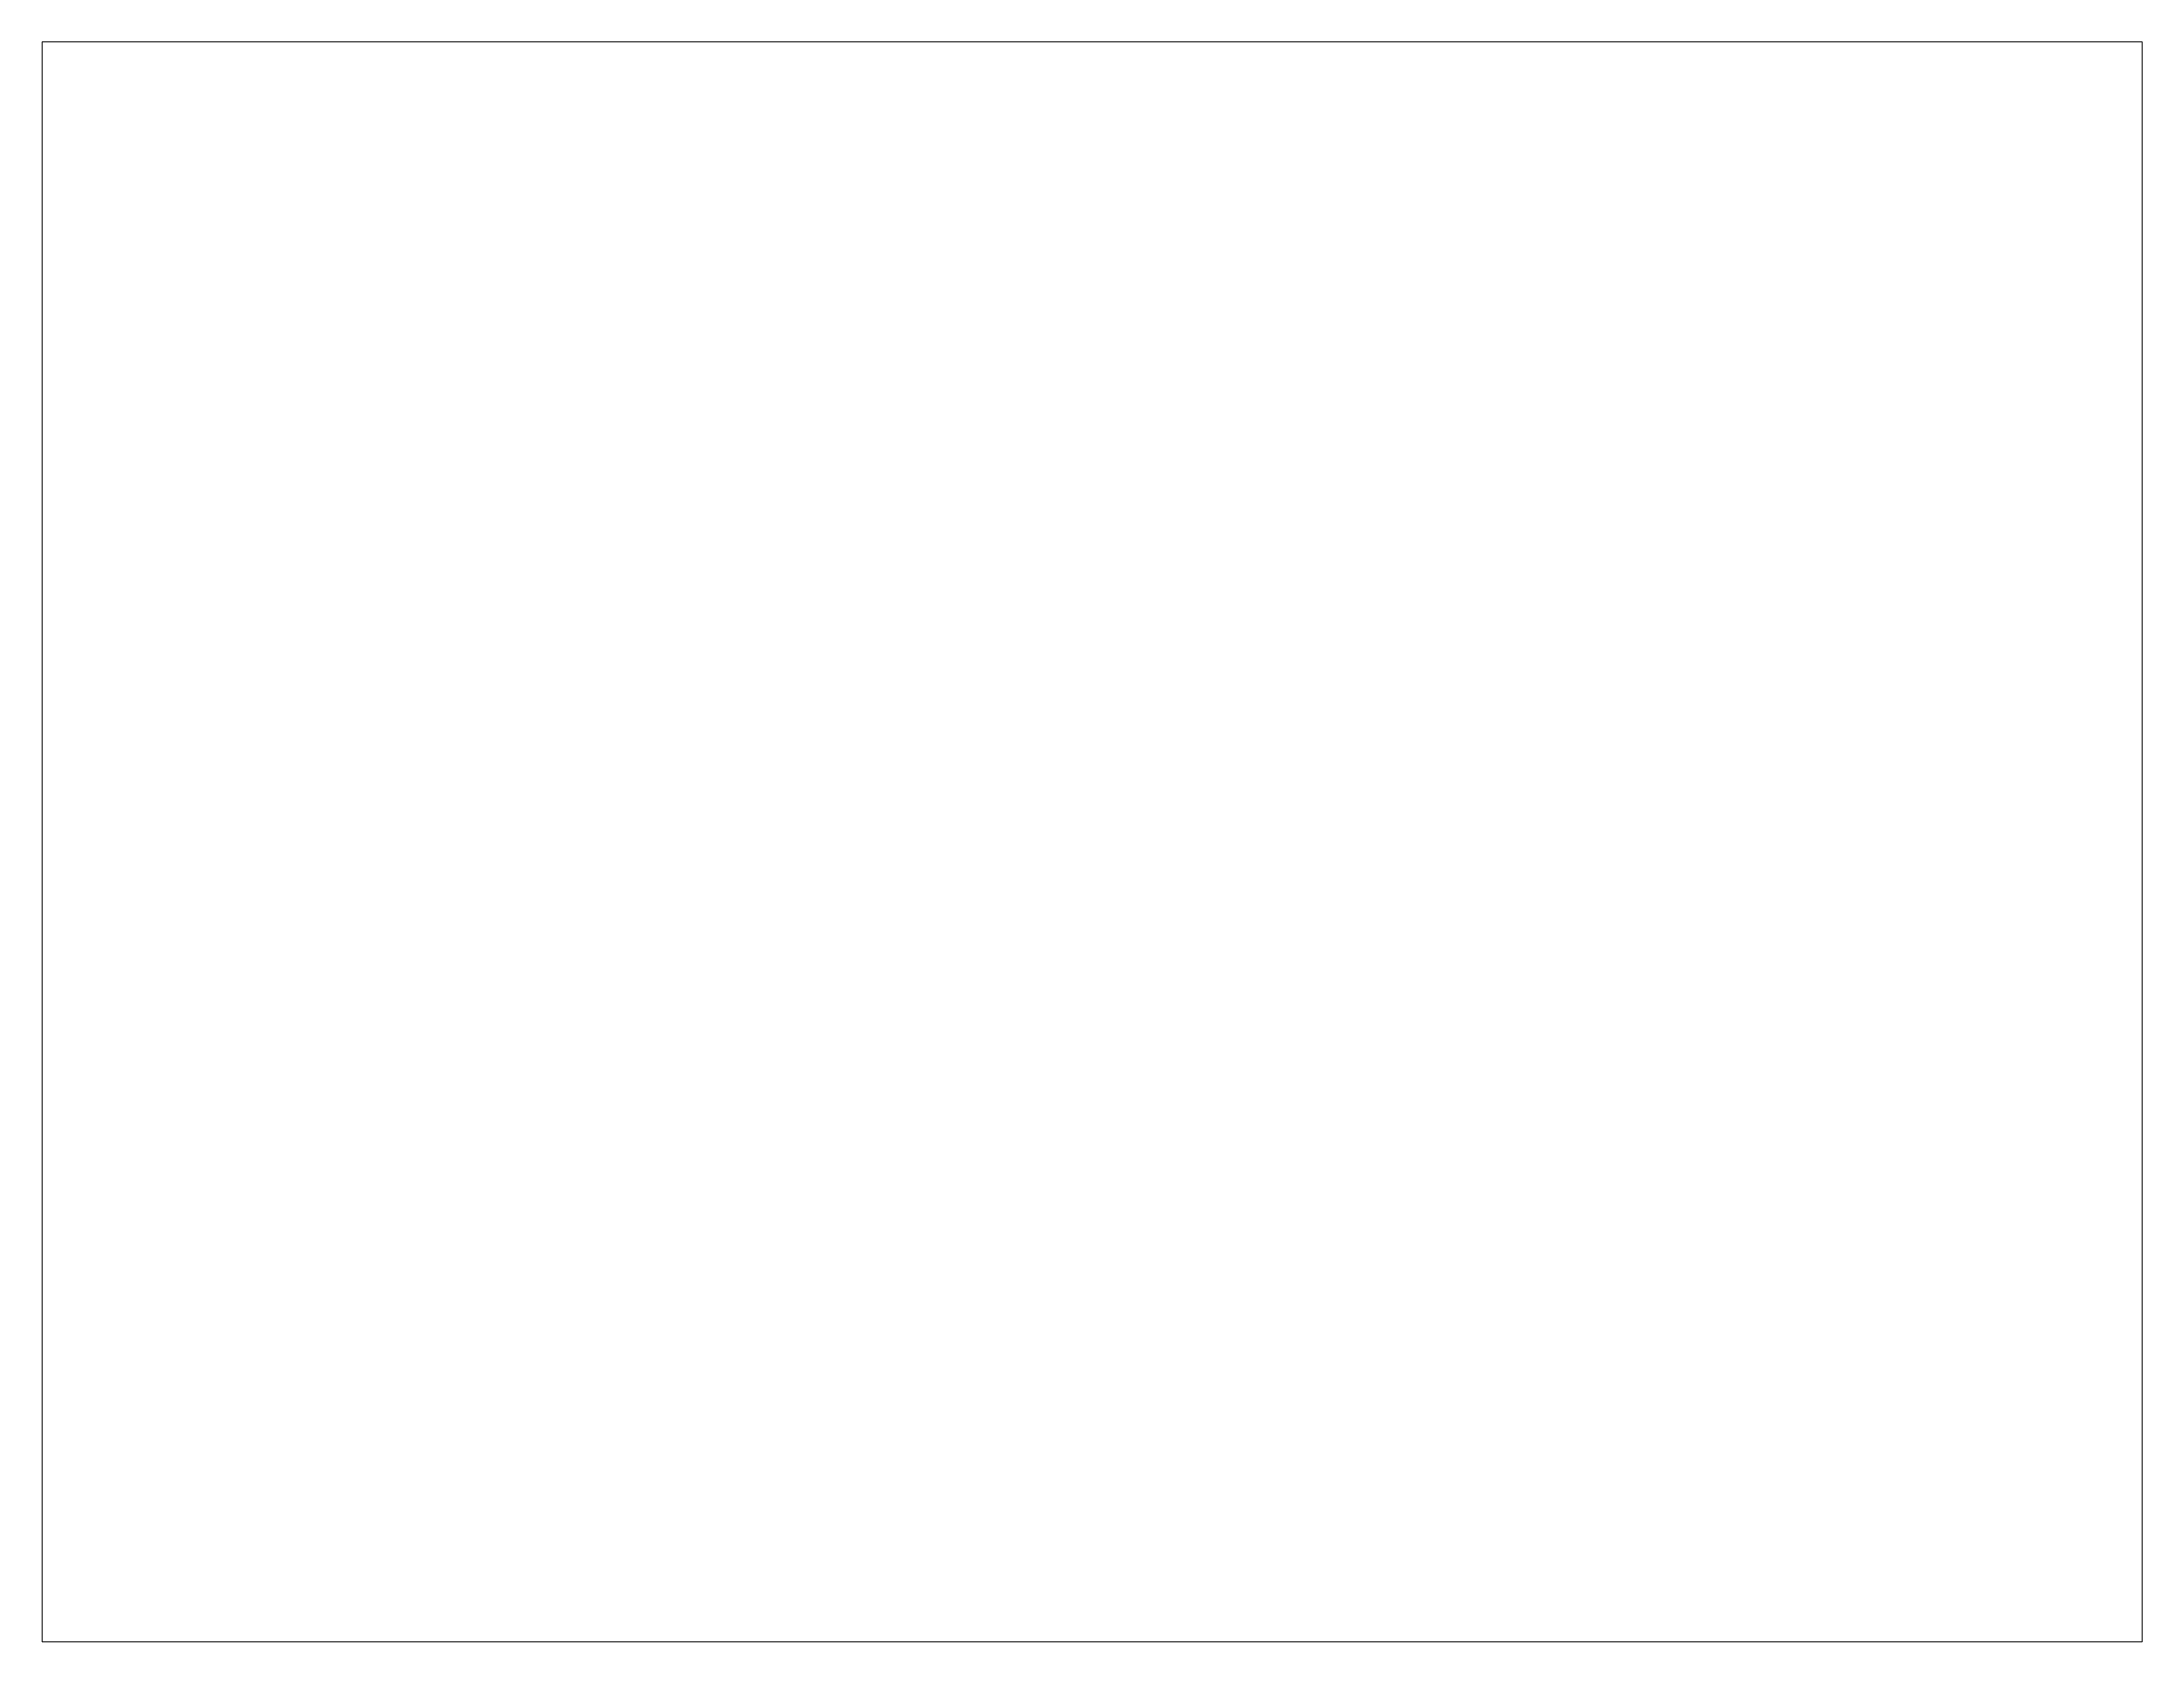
# Paper-space layout 'Layout2' of a CAD drawing. Header units: inches. Extents: x 1.05 to 9.45, y 0.8 to 7.2.
# The model-space entities are those that its viewports show. They can reach past a viewport. Long polylines and large blocks are cut down to what shows.
import ezdxf

# ---------------------------------------------------------------- set-up
doc = ezdxf.new("R2010")
doc.units = ezdxf.units.IN
doc.header["$LTSCALE"] = 6
doc.header["$MEASUREMENT"] = 0

msp = doc.modelspace()

# ---------------------------------------------------------------- texts
at = {"insert": (407.1, 408), "char_height": 2.5, "attachment_point": 9}
msp.add_mtext('\\A1; ', dxfattribs=at)

psp = doc.layouts.new('Layout2')

# ---------------------------------------------------------------- viewports
at = {"layer": '0'}
psp.add_viewport(center=(5.25, 4), size=(8.4, 6.4), view_center_point=(930.1252, 311.6147), view_height=1043.622852, dxfattribs=at)

doc.saveas('drawing.dxf')
